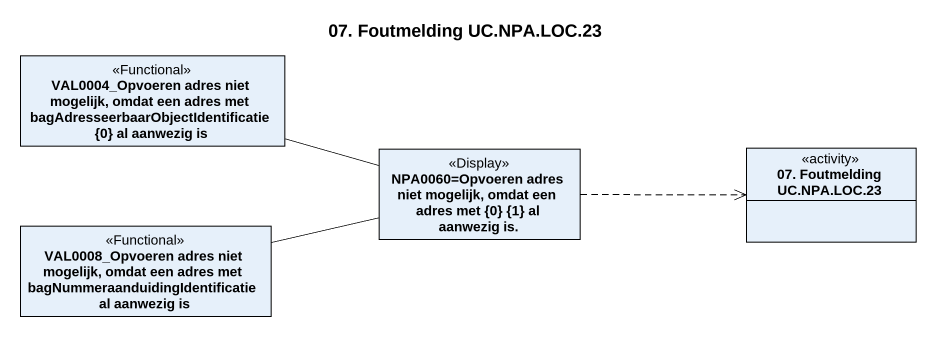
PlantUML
@startuml
title 07. Foutmelding UC.NPA.LOC.23
hide circle
hide empty members
class "VAL0004_Opvoeren adres niet mogelijk, omdat een adres met bagAdresseerbaarObjectIdentificatie {0} al aanwezig is" as VAL0004_Opvoeren_adres_niet <<Functional>>
class "NPA0060=Opvoeren adres niet mogelijk, omdat een adres met {0} {1} al aanwezig is." as NPA0060_Opvoeren_adres_niet <<Display>>
class "07. Foutmelding UC.NPA.LOC.23" as c07_Foutmelding_UC_NPA_LOC_23 <<activity>>
class "VAL0008_Opvoeren adres niet mogelijk, omdat een adres met bagNummeraanduidingIdentificatie al aanwezig is" as VAL0008_Opvoeren_adres_niet <<Functional>>
VAL0004_Opvoeren_adres_niet -right- NPA0060_Opvoeren_adres_niet
NPA0060_Opvoeren_adres_niet .right.> c07_Foutmelding_UC_NPA_LOC_23
VAL0008_Opvoeren_adres_niet -right- NPA0060_Opvoeren_adres_niet
@enduml
